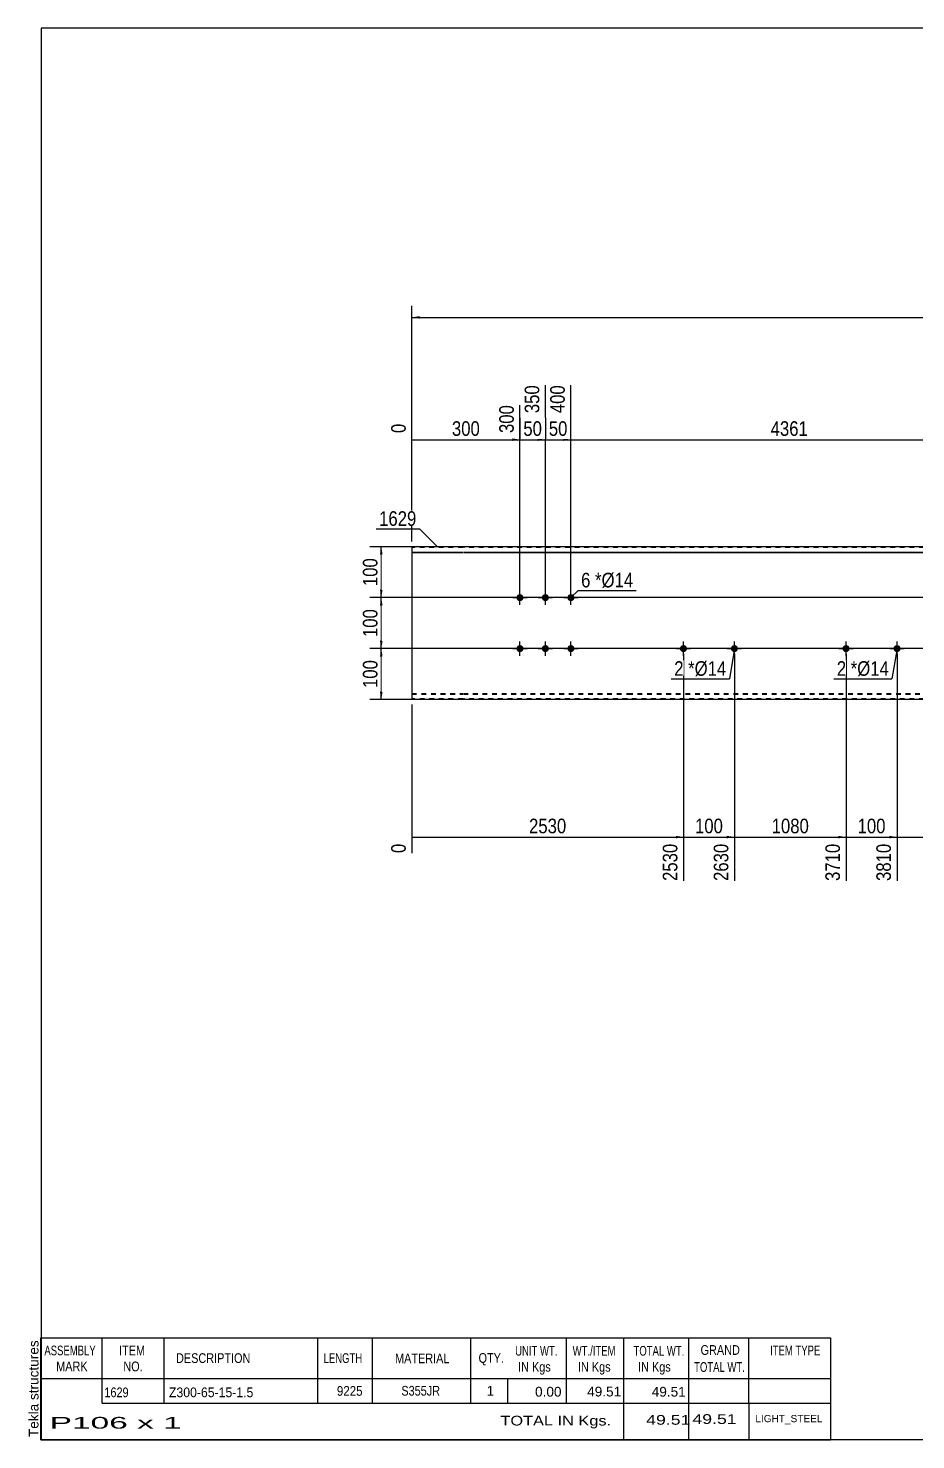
# Model space of a CAD drawing. Header units: millimetres. Extents: x -75 to 327, y -160 to 117.
# Drawn here: x -75.3 to 98.9, y -160.3 to 116.8 of the extents above; entities that cross this region are included whole.
import ezdxf

# ---------------------------------------------------------------- set-up
doc = ezdxf.new("R2010")
doc.units = ezdxf.units.MM
doc.linetypes.add('DXK_LINE_DOT1', pattern=[1.8814, 0.9407, -0.9407])
doc.styles.add('Arial', font='ARIAL.TTF', dxfattribs={"height": 0.2})
doc.styles.add('Arial Narrow', font='ARIALN.TTF', dxfattribs={"height": 0.2})

# ---------------------------------------------------------------- blocks, each defined once
blk = doc.blocks.new('Unknown-629092982-1709')
at = {"color": 5, "linetype": 'Continuous'}
for p, q in [((327.25, 116.75), (-72.75, 116.75)), ((-72.75, 116.75), (-72.75, -160.25)), ((327.25, -160.25), (327.25, 116.75)), ((-72.75, -160.25), (327.25, -160.25))]:
    blk.add_line(p, q, dxfattribs=at)
at = {"color": 174, "linetype": 'Continuous', "style": 'Arial'}
blk.add_text('Tekla structures', height=1.9102, rotation=90, dxfattribs=at).set_placement((-73.25, -159.75))
blk = doc.blocks.new('Bolt-629092982-1223 - 1203')
at = {"linetype": 'Continuous'}
for points in [[(20.5, 5, -1), (21.9, 5, -1)], [(25.5, 5, -1), (26.9, 5, -1)], [(30.5, 5, -1), (31.9, 5, -1)], [(20.5, -5, -1), (21.9, -5, -1)], [(25.5, -5, -1), (26.9, -5, -1)], [(30.5, -5, -1), (31.9, -5, -1)]]:
    blk.add_hatch(color=3, dxfattribs=at).paths.add_polyline_path(points)
at = {"color": 3, "linetype": 'Continuous'}
for p, q in [((21.2, 3.6), (21.2, 6.4)), ((26.2, 3.6), (26.2, 6.4)), ((31.2, 3.6), (31.2, 6.4)), ((19.8, 5), (22.6, 5)), ((24.8, 5), (27.6, 5)), ((29.8, 5), (32.6, 5)), ((19.8, -5), (22.6, -5)), ((21.2, -6.4), (21.2, -3.6)), ((24.8, -5), (27.6, -5)), ((26.2, -6.4), (26.2, -3.6)), ((29.8, -5), (32.6, -5)), ((31.2, -6.4), (31.2, -3.6))]:
    blk.add_line(p, q, dxfattribs=at)
blk = doc.blocks.new('Part-629092982-1218 - 1203')
at = {"color": 2, "linetype": 'Continuous'}
for p, q in [((0, 15), (0, -15)), ((10, 15), (0, 15)), ((0, 13.94), (10, 13.94)), ((42.29, 15), (10.1, 15)), ((10.1, 13.94), (42.29, 13.94)), ((74.19, 15), (42.39, 15)), ((42.39, 13.94), (74.19, 13.94)), ((106.09, 15), (74.29, 15)), ((74.29, 13.94), (106.09, 13.94)), ((150.74, 15), (106.19, 15)), ((106.19, 13.94), (150.74, 13.94)), ((182.64, 15), (150.84, 15)), ((150.84, 13.94), (182.64, 13.94)), ((204.94, 15), (182.74, 15)), ((182.74, 13.94), (204.94, 13.94)), ((248.63, 15), (205.04, 15)), ((205.04, 13.94), (248.63, 13.94)), ((262.33, 15), (248.73, 15)), ((248.73, 13.94), (262.33, 13.94)), ((262.33, 13.94), (262.33, 15)), ((262.33, -15), (262.33, 13.94)), ((0, 13.83), (10, 13.83)), ((10.1, 13.83), (42.29, 13.83)), ((42.39, 13.83), (74.19, 13.83)), ((74.29, 13.83), (106.09, 13.83)), ((106.19, 13.83), (150.74, 13.83)), ((150.84, 13.83), (182.64, 13.83)), ((182.74, 13.83), (204.94, 13.83)), ((205.04, 13.83), (248.63, 13.83)), ((248.73, 13.83), (262.33, 13.83)), ((10, -15), (0, -15)), ((42.29, -15), (10.1, -15)), ((74.19, -15), (42.39, -15)), ((106.09, -15), (74.29, -15)), ((150.74, -15), (106.19, -15)), ((182.64, -15), (150.84, -15)), ((204.94, -15), (182.74, -15)), ((248.63, -15), (205.04, -15)), ((262.33, -15), (248.73, -15))]:
    blk.add_line(p, q, dxfattribs=at)
at = {"color": 7, "linetype": 'DXK_LINE_DOT1'}
for p, q in [((10, 14.85), (0, 14.85)), ((42.29, 14.85), (10.1, 14.85)), ((74.19, 14.85), (42.39, 14.85)), ((106.09, 14.85), (74.29, 14.85)), ((150.74, 14.85), (106.19, 14.85)), ((182.64, 14.85), (150.84, 14.85)), ((204.94, 14.85), (182.74, 14.85)), ((248.63, 14.85), (205.04, 14.85)), ((262.33, 14.85), (248.73, 14.85)), ((0, -13.83), (10, -13.83)), ((10.1, -13.83), (42.29, -13.83)), ((42.39, -13.83), (74.19, -13.83)), ((74.29, -13.83), (106.09, -13.83)), ((106.19, -13.83), (150.74, -13.83)), ((150.84, -13.83), (182.64, -13.83)), ((182.74, -13.83), (204.94, -13.83)), ((205.04, -13.83), (248.63, -13.83)), ((248.73, -13.83), (262.33, -13.83)), ((0, -13.94), (10, -13.94)), ((10, -14.85), (0, -14.85)), ((10.1, -13.94), (42.29, -13.94)), ((42.29, -14.85), (10.1, -14.85)), ((42.39, -13.94), (74.19, -13.94)), ((74.19, -14.85), (42.39, -14.85)), ((74.29, -13.94), (106.09, -13.94)), ((106.09, -14.85), (74.29, -14.85)), ((106.19, -13.94), (150.74, -13.94)), ((150.74, -14.85), (106.19, -14.85)), ((150.84, -13.94), (182.64, -13.94)), ((182.64, -14.85), (150.84, -14.85)), ((182.74, -13.94), (204.94, -13.94)), ((204.94, -14.85), (182.74, -14.85)), ((205.04, -13.94), (248.63, -13.94)), ((248.63, -14.85), (205.04, -14.85)), ((248.73, -13.94), (262.33, -13.94)), ((262.33, -14.85), (248.73, -14.85))]:
    blk.add_line(p, q, dxfattribs=at)
blk = doc.blocks.new('Bolt-629092982-1219 - 1203')
at = {"linetype": 'Continuous'}
for points in [[(53.29, -4.3, -1), (53.29, -5.7, -1)], [(63.29, -4.3, -1), (63.29, -5.7, -1)]]:
    blk.add_hatch(color=3, dxfattribs=at).paths.add_polyline_path(points)
at = {"color": 3, "linetype": 'Continuous'}
for p, q in [((51.89, -5), (54.69, -5)), ((53.29, -6.4), (53.29, -3.6)), ((61.89, -5), (64.69, -5)), ((63.29, -6.4), (63.29, -3.6))]:
    blk.add_line(p, q, dxfattribs=at)
blk = doc.blocks.new('Bolt-629092982-1220 - 1203')
at = {"linetype": 'Continuous'}
for points in [[(85.19, -4.3, -1), (85.19, -5.7, -1)], [(95.19, -4.3, -1), (95.19, -5.7, -1)]]:
    blk.add_hatch(color=3, dxfattribs=at).paths.add_polyline_path(points)
at = {"color": 3, "linetype": 'Continuous'}
for p, q in [((83.79, -5), (86.59, -5)), ((85.19, -6.4), (85.19, -3.6)), ((93.79, -5), (96.59, -5)), ((95.19, -6.4), (95.19, -3.6))]:
    blk.add_line(p, q, dxfattribs=at)
blk = doc.blocks.new('StraightDimension-629092982-1344 - 1203')
at = {"linetype": 'Continuous'}
for points in [[(-6.25, 3.5), (-6, 5), (-5.75, 3.5)], [(-5.75, -3.5), (-6, -5), (-6.25, -3.5)]]:
    blk.add_hatch(color=7, dxfattribs=at).paths.add_polyline_path(points)
at = {"color": 7, "linetype": 'Continuous'}
for p, q in [((192.84, 5), (-8.25, 5)), ((-6, -5), (-6, 5)), ((192.84, -5), (-8.25, -5))]:
    blk.add_line(p, q, dxfattribs=at)
at = {"color": 0}
blk.add_wipeout([(-6.15, 3.34), (-10.35, 3.34), (-10.35, -3.34), (-6.15, -3.34)], dxfattribs=at)
at = {"color": 3, "style": 'Arial Narrow'}
blk.add_text('100', height=2.863, rotation=90.0002, dxfattribs=at).set_placement((-6.75, -2.74))
blk = doc.blocks.new('StraightDimension-629092982-1312 - 1203')
at = {"linetype": 'Continuous'}
blk.add_hatch(color=7, dxfattribs=at).paths.add_polyline_path([(93.69, -41.75), (95.19, -42), (93.69, -42.25)])
at = {"color": 7, "linetype": 'Continuous'}
for p, q in [((85.19, -6), (85.19, -50.61)), ((95.19, -6), (95.19, -50.61)), ((85.19, -42), (95.19, -42))]:
    blk.add_line(p, q, dxfattribs=at)
at = {"color": 0}
blk.add_wipeout([(93.54, -41.85), (93.54, -37.65), (86.85, -37.65), (86.85, -41.85)], dxfattribs=at)
at = {"color": 3, "style": 'Arial Narrow'}
blk.add_text('100', height=2.863, dxfattribs=at).set_placement((87.45, -41.25))
at = {"color": 0, "linetype": 'Continuous'}
blk.add_wipeout([(94.59, -42.7), (90.39, -42.7), (90.39, -51.21), (94.59, -51.21)], dxfattribs=at)
at = {"color": 3, "linetype": 'Continuous', "style": 'Arial Narrow'}
blk.add_text('3810', height=2.863, rotation=90.0002, dxfattribs=at).set_placement((93.99, -50.61))
blk = doc.blocks.new('StraightDimension-629092982-1269 - 1203')
at = {"linetype": 'Continuous'}
blk.add_hatch(color=7, dxfattribs=at).paths.add_polyline_path([(29.7, 36.25), (31.2, 36), (29.7, 35.75)])
at = {"color": 7, "linetype": 'Continuous'}
for p, q in [((26.2, 6), (26.2, 46.68)), ((31.2, 6), (31.2, 46.68)), ((26.2, 36), (31.2, 36))]:
    blk.add_line(p, q, dxfattribs=at)
at = {"color": 0}
blk.add_wipeout([(31.13, 36.15), (31.13, 40.35), (26.27, 40.35), (26.27, 36.15)], dxfattribs=at)
at = {"color": 0, "linetype": 'Continuous'}
blk.add_wipeout([(30.6, 47.28), (26.4, 47.28), (26.4, 40.6), (30.6, 40.6)], dxfattribs=at)
at = {"color": 3, "linetype": 'Continuous', "style": 'Arial Narrow'}
blk.add_text('400', height=2.863, rotation=90.0002, dxfattribs=at).set_placement((30, 41.2))
at = {"color": 3, "style": 'Arial Narrow'}
blk.add_text('50', height=2.863, dxfattribs=at).set_placement((26.87, 36.75))
blk = doc.blocks.new('StraightDimension-629092982-1268 - 1203')
at = {"linetype": 'Continuous'}
blk.add_hatch(color=7, dxfattribs=at).paths.add_polyline_path([(115.39, 36.25), (116.89, 36), (115.39, 35.75)])
at = {"color": 7, "linetype": 'Continuous'}
for p, q in [((31.2, 6), (31.2, 46.68)), ((116.89, 6), (116.89, 44.61)), ((31.2, 36), (116.89, 36))]:
    blk.add_line(p, q, dxfattribs=at)
at = {"color": 0, "linetype": 'Continuous'}
blk.add_wipeout([(116.29, 45.21), (112.09, 45.21), (112.09, 36.7), (116.29, 36.7)], dxfattribs=at)
at = {"color": 0}
blk.add_wipeout([(78.3, 36.15), (78.3, 40.35), (69.79, 40.35), (69.79, 36.15)], dxfattribs=at)
at = {"color": 3, "linetype": 'Continuous', "style": 'Arial Narrow'}
blk.add_text('4761', height=2.863, rotation=90.0002, dxfattribs=at).set_placement((115.69, 37.3))
at = {"color": 3, "style": 'Arial Narrow'}
blk.add_text('4361', height=2.863, dxfattribs=at).set_placement((70.39, 36.75))
blk = doc.blocks.new('StraightDimension-629092982-1343 - 1203')
at = {"linetype": 'Continuous'}
for points in [[(-6.25, 13.5), (-6, 15), (-5.75, 13.5)], [(-5.75, 6.5), (-6, 5), (-6.25, 6.5)]]:
    blk.add_hatch(color=7, dxfattribs=at).paths.add_polyline_path(points)
at = {"color": 7, "linetype": 'Continuous'}
for p, q in [((20.2, 15), (-8.25, 15)), ((-6, 5), (-6, 15)), ((192.84, 5), (-8.25, 5))]:
    blk.add_line(p, q, dxfattribs=at)
at = {"color": 0}
blk.add_wipeout([(-6.15, 13.34), (-10.35, 13.34), (-10.35, 6.66), (-6.15, 6.66)], dxfattribs=at)
at = {"color": 3, "style": 'Arial Narrow'}
blk.add_text('100', height=2.863, rotation=90.0002, dxfattribs=at).set_placement((-6.75, 7.26))
blk = doc.blocks.new('StraightDimension-629092982-1270 - 1203')
at = {"linetype": 'Continuous'}
blk.add_hatch(color=7, dxfattribs=at).paths.add_polyline_path([(24.7, 36.25), (26.2, 36), (24.7, 35.75)])
at = {"color": 7, "linetype": 'Continuous'}
for p, q in [((26.2, 6), (26.2, 46.68)), ((21.2, 6), (21.2, 42.78)), ((21.2, 36), (26.2, 36))]:
    blk.add_line(p, q, dxfattribs=at)
at = {"color": 0}
blk.add_wipeout([(26.13, 36.15), (26.13, 40.35), (21.27, 40.35), (21.27, 36.15)], dxfattribs=at)
at = {"color": 0, "linetype": 'Continuous'}
blk.add_wipeout([(25.6, 47.28), (21.4, 47.28), (21.4, 40.6), (25.6, 40.6)], dxfattribs=at)
at = {"color": 3, "linetype": 'Continuous', "style": 'Arial Narrow'}
blk.add_text('350', height=2.863, rotation=90.0002, dxfattribs=at).set_placement((25, 41.2))
at = {"color": 3, "style": 'Arial Narrow'}
blk.add_text('50', height=2.863, dxfattribs=at).set_placement((21.87, 36.75))
blk = doc.blocks.new('StraightDimension-629092982-1271 - 1203')
at = {"linetype": 'Continuous'}
blk.add_hatch(color=7, dxfattribs=at).paths.add_polyline_path([(19.7, 36.25), (21.2, 36), (19.7, 35.75)])
at = {"color": 7, "linetype": 'Continuous'}
for p, q in [((21.2, 6), (21.2, 42.78)), ((0, 16), (0, 39.13)), ((0, 36), (21.2, 36))]:
    blk.add_line(p, q, dxfattribs=at)
at = {"color": 0, "linetype": 'Continuous'}
for points in [[(20.6, 43.38), (16.4, 43.38), (16.4, 36.7), (20.6, 36.7)], [(-0.6, 39.73), (-4.8, 39.73), (-4.8, 36.7), (-0.6, 36.7)]]:
    blk.add_wipeout(points, dxfattribs=at)
at = {"color": 0}
blk.add_wipeout([(13.94, 36.15), (13.94, 40.35), (7.26, 40.35), (7.26, 36.15)], dxfattribs=at)
at = {"color": 3, "linetype": 'Continuous', "style": 'Arial Narrow'}
for s, height, p in [('300', 2.863, (20, 37.3)), ('0', 2.86, (-1.2, 37.3))]:
    blk.add_text(s, height=height, rotation=90.0002, dxfattribs=at).set_placement(p)
at = {"color": 3, "style": 'Arial Narrow'}
blk.add_text('300', height=2.863, dxfattribs=at).set_placement((7.86, 36.75))
blk = doc.blocks.new('StraightDimension-629092982-1373 - 1203')
at = {"linetype": 'Continuous'}
for points in [[(1.5, 59.75), (0, 60), (1.5, 60.25)], [(260.83, 60.25), (262.33, 60), (260.83, 59.75)]]:
    blk.add_hatch(color=7, dxfattribs=at).paths.add_polyline_path(points)
at = {"color": 7, "linetype": 'Continuous'}
for p, q in [((0, 16), (0, 62.25)), ((262.33, 16), (262.33, 62.25)), ((0, 60), (262.33, 60))]:
    blk.add_line(p, q, dxfattribs=at)
at = {"color": 0}
blk.add_wipeout([(135.42, 60.15), (135.42, 64.35), (126.91, 64.35), (126.91, 60.15)], dxfattribs=at)
at = {"color": 3, "style": 'Arial Narrow'}
blk.add_text('9225', height=2.863, dxfattribs=at).set_placement((127.51, 60.75))
blk = doc.blocks.new('StraightDimension-629092982-1311 - 1203')
at = {"linetype": 'Continuous'}
blk.add_hatch(color=7, dxfattribs=at).paths.add_polyline_path([(128.34, -41.75), (129.84, -42), (128.34, -42.25)])
at = {"color": 7, "linetype": 'Continuous'}
for p, q in [((95.19, -6), (95.19, -50.61)), ((129.84, -6), (129.84, -50.61)), ((95.19, -42), (129.84, -42))]:
    blk.add_line(p, q, dxfattribs=at)
at = {"color": 0}
blk.add_wipeout([(116.77, -41.85), (116.77, -37.65), (108.26, -37.65), (108.26, -41.85)], dxfattribs=at)
at = {"color": 0, "linetype": 'Continuous'}
blk.add_wipeout([(129.24, -42.7), (125.04, -42.7), (125.04, -51.21), (129.24, -51.21)], dxfattribs=at)
at = {"color": 3, "style": 'Arial Narrow'}
blk.add_text('1080', height=2.863, dxfattribs=at).set_placement((108.86, -41.25))
at = {"color": 3, "linetype": 'Continuous', "style": 'Arial Narrow'}
blk.add_text('4890', height=2.863, rotation=90.0002, dxfattribs=at).set_placement((128.64, -50.61))
blk = doc.blocks.new('StraightDimension-629092982-1313 - 1203')
at = {"linetype": 'Continuous'}
blk.add_hatch(color=7, dxfattribs=at).paths.add_polyline_path([(83.69, -41.75), (85.19, -42), (83.69, -42.25)])
at = {"color": 7, "linetype": 'Continuous'}
for p, q in [((63.29, -6), (63.29, -50.61)), ((85.19, -6), (85.19, -50.61)), ((63.29, -42), (85.19, -42))]:
    blk.add_line(p, q, dxfattribs=at)
at = {"color": 0}
blk.add_wipeout([(78.5, -41.85), (78.5, -37.65), (69.99, -37.65), (69.99, -41.85)], dxfattribs=at)
at = {"color": 0, "linetype": 'Continuous'}
blk.add_wipeout([(84.59, -42.7), (80.39, -42.7), (80.39, -51.21), (84.59, -51.21)], dxfattribs=at)
at = {"color": 3, "style": 'Arial Narrow'}
blk.add_text('1080', height=2.863, dxfattribs=at).set_placement((70.59, -41.25))
at = {"color": 3, "linetype": 'Continuous', "style": 'Arial Narrow'}
blk.add_text('3710', height=2.863, rotation=90.0002, dxfattribs=at).set_placement((83.99, -50.61))
blk = doc.blocks.new('StraightDimension-629092982-1314 - 1203')
at = {"linetype": 'Continuous'}
blk.add_hatch(color=7, dxfattribs=at).paths.add_polyline_path([(61.79, -41.75), (63.29, -42), (61.79, -42.25)])
at = {"color": 7, "linetype": 'Continuous'}
for p, q in [((53.29, -6), (53.29, -50.61)), ((63.29, -6), (63.29, -50.61)), ((53.29, -42), (63.29, -42))]:
    blk.add_line(p, q, dxfattribs=at)
at = {"color": 0}
blk.add_wipeout([(61.64, -41.85), (61.64, -37.65), (54.95, -37.65), (54.95, -41.85)], dxfattribs=at)
at = {"color": 3, "style": 'Arial Narrow'}
blk.add_text('100', height=2.863, dxfattribs=at).set_placement((55.55, -41.25))
at = {"color": 0, "linetype": 'Continuous'}
blk.add_wipeout([(62.69, -42.7), (58.49, -42.7), (58.49, -51.21), (62.69, -51.21)], dxfattribs=at)
at = {"color": 3, "linetype": 'Continuous', "style": 'Arial Narrow'}
blk.add_text('2630', height=2.863, rotation=90.0002, dxfattribs=at).set_placement((62.09, -50.61))
blk = doc.blocks.new('StraightDimension-629092982-1315 - 1203')
at = {"linetype": 'Continuous'}
blk.add_hatch(color=7, dxfattribs=at).paths.add_polyline_path([(51.79, -41.75), (53.29, -42), (51.79, -42.25)])
at = {"color": 7, "linetype": 'Continuous'}
for p, q in [((53.29, -6), (53.29, -50.61)), ((0, -16), (0, -45.13)), ((0, -42), (53.29, -42))]:
    blk.add_line(p, q, dxfattribs=at)
at = {"color": 0}
blk.add_wipeout([(30.9, -41.85), (30.9, -37.65), (22.39, -37.65), (22.39, -41.85)], dxfattribs=at)
at = {"color": 0, "linetype": 'Continuous'}
for points in [[(-0.6, -42.7), (-4.8, -42.7), (-4.8, -45.73), (-0.6, -45.73)], [(52.69, -42.7), (48.49, -42.7), (48.49, -51.21), (52.69, -51.21)]]:
    blk.add_wipeout(points, dxfattribs=at)
at = {"color": 3, "style": 'Arial Narrow'}
blk.add_text('2530', height=2.863, dxfattribs=at).set_placement((22.99, -41.25))
at = {"color": 3, "linetype": 'Continuous', "style": 'Arial Narrow'}
for s, height, p in [('0', 2.86, (-1.2, -45.13)), ('2530', 2.863, (52.09, -50.61))]:
    blk.add_text(s, height=height, rotation=90.0002, dxfattribs=at).set_placement(p)
blk = doc.blocks.new('StraightDimension-629092982-1345 - 1203')
at = {"linetype": 'Continuous'}
for points in [[(-6.25, -6.5), (-6, -5), (-5.75, -6.5)], [(-5.75, -13.5), (-6, -15), (-6.25, -13.5)]]:
    blk.add_hatch(color=7, dxfattribs=at).paths.add_polyline_path(points)
at = {"color": 7, "linetype": 'Continuous'}
for p, q in [((192.84, -5), (-8.25, -5)), ((-6, -15), (-6, -5)), ((20.2, -15), (-8.25, -15))]:
    blk.add_line(p, q, dxfattribs=at)
at = {"color": 0}
blk.add_wipeout([(-6.15, -6.66), (-10.35, -6.66), (-10.35, -13.34), (-6.15, -13.34)], dxfattribs=at)
at = {"color": 3, "style": 'Arial Narrow'}
blk.add_text('100', height=2.863, rotation=90.0002, dxfattribs=at).set_placement((-6.75, -12.74))
blk = doc.blocks.new('CBS_BOM-629092982-1760')
at = {"color": 7, "linetype": 'Continuous'}
for p, q in [((-72.78, -148.28), (-72.78, -140.28)), ((-72.78, -140.28), (82.14, -140.28)), ((-60.78, -148.28), (-60.78, -140.28)), ((-48.59, -148.28), (-48.59, -140.28)), ((-18.43, -148.28), (-18.43, -140.28)), ((-7.75, -148.28), (-7.75, -140.28)), ((11.57, -148.28), (11.57, -140.28)), ((30.37, -148.28), (30.37, -140.28)), ((41.58, -148.28), (41.58, -140.28)), ((54.37, -148.28), (54.37, -140.28)), ((66.12, -148.28), (66.12, -140.28)), ((82.14, -140.29), (82.14, -148.27)), ((-72.78, -148.28), (82.14, -148.28)), ((-72.78, -153.08), (-72.78, -148.28)), ((-60.78, -153.08), (-60.78, -148.28)), ((-48.59, -153.08), (-48.59, -148.28)), ((-18.43, -153.08), (-18.43, -148.28)), ((-7.75, -153.08), (-7.75, -148.28)), ((11.57, -153.08), (11.57, -148.28)), ((18.83, -153.08), (18.83, -148.28)), ((30.37, -153.08), (30.37, -148.28)), ((41.58, -153.08), (41.58, -148.28)), ((54.37, -153.08), (54.37, -148.28)), ((66.14, -153.08), (66.14, -148.28)), ((82.14, -148.28), (82.14, -153.08)), ((-72.78, -160.28), (-72.78, -153.1)), ((-60.78, -153.08), (82.14, -153.08)), ((41.58, -160.28), (41.58, -153.1)), ((54.37, -160.28), (54.37, -153.1)), ((66.18, -160.28), (66.18, -153.1)), ((82.14, -153.08), (82.14, -160.28)), ((-72.78, -160.28), (82.14, -160.28))]:
    blk.add_line(p, q, dxfattribs=at)
at = {"color": 3, "linetype": 'Continuous', "style": 'Arial'}
for s, height, width, p in [('ASSEMBLY', 1.91, 0.7, (-72.1, -143.71)), ('ITEM', 1.91, 0.8, (-57.45, -143.71)), ('DESCRIPTION', 1.9102, 0.8, (-46.27, -145.21)), ('LENGTH', 1.91, 0.7, (-17.32, -145.21)), ('MATERIAL', 1.91, 0.8, (-3.3, -145.26)), ('QTY.', 1.91, 0.8, (13.09, -145.18)), ('UNIT WT.', 1.91, 0.7, (20.26, -143.78)), ('WT./ITEM', 1.91, 0.7, (31.55, -143.78)), ('TOTAL WT.', 1.91, 0.7, (43.49, -143.78)), ('GRAND', 1.91, 0.8, (56.64, -143.62)), ('ITEM TYPE', 1.91, 0.7, (70.28, -143.7)), ('MARK', 1.91, 0.8, (-69.78, -146.84)), ('NO.', 1.91, 0.8, (-56.6, -146.84)), ('IN Kgs', 1.91, 0.8, (20.84, -146.92)), ('IN Kgs', 1.91, 0.8, (32.59, -146.92)), ('IN Kgs', 1.91, 0.8, (44.38, -146.92)), ('TOTAL WT.', 1.91, 0.7, (55.38, -146.96))]:
    blk.add_text(s, height=height, dxfattribs=dict(at, width=width)).set_placement(p)
at = {"color": 7, "linetype": 'Continuous', "style": 'Arial'}
for s, height, width, p in [('1629', 1.91, 0.8, (-60.32, -151.93)), ('Z300-65-15-1.5', 1.9102, 0.9, (-47.65, -151.93)), ('9225', 1.91, 0.85, (-14.71, -151.65)), ('S355JR', 1.91, 0.8, (-2.06, -151.62))]:
    blk.add_text(s, height=height, dxfattribs=dict(at, width=width)).set_placement(p)
for s, p in [('1', (14.66, -151.62)), ('0.00', (24.17, -151.81)), ('49.51', (34.39, -151.78)), ('49.51', (47.06, -151.81))]:
    blk.add_text(s, height=1.91, dxfattribs=at).set_placement(p)
at = {"color": 6, "linetype": 'Continuous', "style": 'Arial'}
for s, height, width, p in [('P106 x 1', 2.292, 2.05, (-71.06, -158.09)), ('TOTAL IN Kgs.', 1.9102, 1.2, (17.38, -157.48)), ('49.51', 1.91, 1.3, (45.97, -157.33)), ('49.51', 1.91, 1.3, (55.04, -157.17))]:
    blk.add_text(s, height=height, dxfattribs=dict(at, width=width)).set_placement(p)
blk.add_text('LIGHT_STEEL', height=1.4135, dxfattribs=at).set_placement((67.39, -156.83))
blk = doc.blocks.new('Mark-629092982-1376 - 1203')
at = {"color": 0}
blk.add_wipeout([(0.889, 19.0865), (0.889, 22.0865), (-6.4235, 22.0865), (-6.4235, 19.0865)], dxfattribs=at)
blk.add_wipeout([(0.889, 19.0865), (0.889, 22.0865), (-6.4235, 22.0865), (-6.4235, 19.0865)], dxfattribs=at)
at = {"color": 7, "linetype": 'Continuous'}
for p in [(-7.0235, 18.4865), (5.0245, 14.951)]:
    blk.add_line(p, (1.489, 18.4865), dxfattribs=at)
at = {"color": 3, "style": 'Arial Narrow'}
blk.add_text('1629', height=2.86328, dxfattribs=at).set_placement((-6.4235, 19.0865))
blk = doc.blocks.new('Mark-629092982-1390 - 1203')
at = {"color": 0}
blk.add_wipeout([(53.3, -10.34), (53.3, -7.34), (51.47, -7.34), (51.47, -10.34)], dxfattribs=at)
blk.add_wipeout([(53.3, -10.34), (53.3, -7.34), (51.47, -7.34), (51.47, -10.34)], dxfattribs=at)
blk.add_wipeout([(55.48, -10.34), (55.48, -7.34), (54.2, -7.34), (54.2, -10.34)], dxfattribs=at)
blk.add_wipeout([(55.48, -10.34), (55.48, -7.34), (54.2, -7.34), (54.2, -10.34)], dxfattribs=at)
at = {"color": 3, "style": 'Arial Narrow'}
blk.add_text('2', height=2.86, dxfattribs=at).set_placement((51.47, -10.34))
at = {"color": 0}
blk.add_wipeout([(61.69, -10.34), (61.69, -7.34), (55.48, -7.34), (55.48, -10.34)], dxfattribs=at)
blk.add_wipeout([(61.69, -10.34), (61.69, -7.34), (55.48, -7.34), (55.48, -10.34)], dxfattribs=at)
at = {"color": 7, "linetype": 'Continuous'}
for p in [(63.29, -5), (50.87, -10.94)]:
    blk.add_line(p, (62.29, -10.94), dxfattribs=at)
at = {"color": 3, "style": 'Arial Narrow'}
for s, height, p in [('*', 2.86, (54.2, -10.34)), ('Ø14', 2.863, (55.48, -10.34))]:
    blk.add_text(s, height=height, dxfattribs=at).set_placement(p)
blk = doc.blocks.new('Mark-629092982-1391 - 1203')
at = {"color": 0}
blk.add_wipeout([(85.2, -10.34), (85.2, -7.34), (83.37, -7.34), (83.37, -10.34)], dxfattribs=at)
blk.add_wipeout([(85.2, -10.34), (85.2, -7.34), (83.37, -7.34), (83.37, -10.34)], dxfattribs=at)
blk.add_wipeout([(87.38, -10.34), (87.38, -7.34), (86.1, -7.34), (86.1, -10.34)], dxfattribs=at)
blk.add_wipeout([(87.38, -10.34), (87.38, -7.34), (86.1, -7.34), (86.1, -10.34)], dxfattribs=at)
at = {"color": 3, "style": 'Arial Narrow'}
blk.add_text('2', height=2.86, dxfattribs=at).set_placement((83.37, -10.34))
at = {"color": 0}
blk.add_wipeout([(93.59, -10.34), (93.59, -7.34), (87.38, -7.34), (87.38, -10.34)], dxfattribs=at)
blk.add_wipeout([(93.59, -10.34), (93.59, -7.34), (87.38, -7.34), (87.38, -10.34)], dxfattribs=at)
at = {"color": 7, "linetype": 'Continuous'}
for p in [(95.19, -5), (82.77, -10.94)]:
    blk.add_line(p, (94.19, -10.94), dxfattribs=at)
at = {"color": 3, "style": 'Arial Narrow'}
for s, height, p in [('*', 2.86, (86.1, -10.34)), ('Ø14', 2.863, (87.38, -10.34))]:
    blk.add_text(s, height=height, dxfattribs=at).set_placement(p)
blk = doc.blocks.new('Mark-629092982-1394 - 1203')
at = {"color": 0}
blk.add_wipeout([(35.04, 7.01), (35.04, 10.01), (33.21, 10.01), (33.21, 7.01)], dxfattribs=at)
blk.add_wipeout([(35.04, 7.01), (35.04, 10.01), (33.21, 10.01), (33.21, 7.01)], dxfattribs=at)
at = {"color": 7, "linetype": 'Continuous'}
blk.add_line((31.2, 5), (32.61, 6.41), dxfattribs=at)
at = {"color": 0}
blk.add_wipeout([(37.22, 7.01), (37.22, 10.01), (35.94, 10.01), (35.94, 7.01)], dxfattribs=at)
blk.add_wipeout([(37.22, 7.01), (37.22, 10.01), (35.94, 10.01), (35.94, 7.01)], dxfattribs=at)
at = {"color": 3, "style": 'Arial Narrow'}
blk.add_text('6', height=2.86, dxfattribs=at).set_placement((33.21, 7.01))
at = {"color": 0}
blk.add_wipeout([(43.43, 7.01), (43.43, 10.01), (37.22, 10.01), (37.22, 7.01)], dxfattribs=at)
blk.add_wipeout([(43.43, 7.01), (43.43, 10.01), (37.22, 10.01), (37.22, 7.01)], dxfattribs=at)
at = {"color": 7, "linetype": 'Continuous'}
blk.add_line((32.61, 6.41), (44.03, 6.41), dxfattribs=at)
at = {"color": 3, "style": 'Arial Narrow'}
for s, height, p in [('*', 2.86, (35.94, 7.01)), ('Ø14', 2.863, (37.22, 7.01))]:
    blk.add_text(s, height=height, dxfattribs=at).set_placement(p)

msp = doc.modelspace()

# ---------------------------------------------------------------- block references
for name in ['Unknown-629092982-1709', 'Part-629092982-1218 - 1203', 'Bolt-629092982-1223 - 1203', 'Bolt-629092982-1219 - 1203', 'Bolt-629092982-1220 - 1203', 'CBS_BOM-629092982-1760']:
    msp.add_blockref(name, (0, 0))

# ---------------------------------------------------------------- next in the draw order: block references
msp.add_blockref('StraightDimension-629092982-1344 - 1203', (0, 0))

# ---------------------------------------------------------------- next in the draw order: block references
for name in ['StraightDimension-629092982-1269 - 1203', 'StraightDimension-629092982-1312 - 1203']:
    msp.add_blockref(name, (0, 0))

# ---------------------------------------------------------------- next in the draw order: block references
for name in ['StraightDimension-629092982-1268 - 1203', 'StraightDimension-629092982-1313 - 1203', 'StraightDimension-629092982-1311 - 1203']:
    msp.add_blockref(name, (0, 0))

# ---------------------------------------------------------------- next in the draw order: block references
for name in ['StraightDimension-629092982-1343 - 1203', 'StraightDimension-629092982-1314 - 1203']:
    msp.add_blockref(name, (0, 0))

# ---------------------------------------------------------------- next in the draw order: block references
for name in ['StraightDimension-629092982-1270 - 1203', 'Mark-629092982-1394 - 1203', 'StraightDimension-629092982-1315 - 1203']:
    msp.add_blockref(name, (0, 0))

# ---------------------------------------------------------------- next in the draw order: block references
for name in ['StraightDimension-629092982-1271 - 1203', 'StraightDimension-629092982-1345 - 1203']:
    msp.add_blockref(name, (0, 0))

# ---------------------------------------------------------------- next in the draw order: block references
for name in ['StraightDimension-629092982-1373 - 1203', 'Mark-629092982-1390 - 1203', 'Mark-629092982-1391 - 1203']:
    msp.add_blockref(name, (0, 0))

# ---------------------------------------------------------------- next in the draw order: block references
msp.add_blockref('Mark-629092982-1376 - 1203', (0, 0))

doc.saveas('drawing.dxf')
